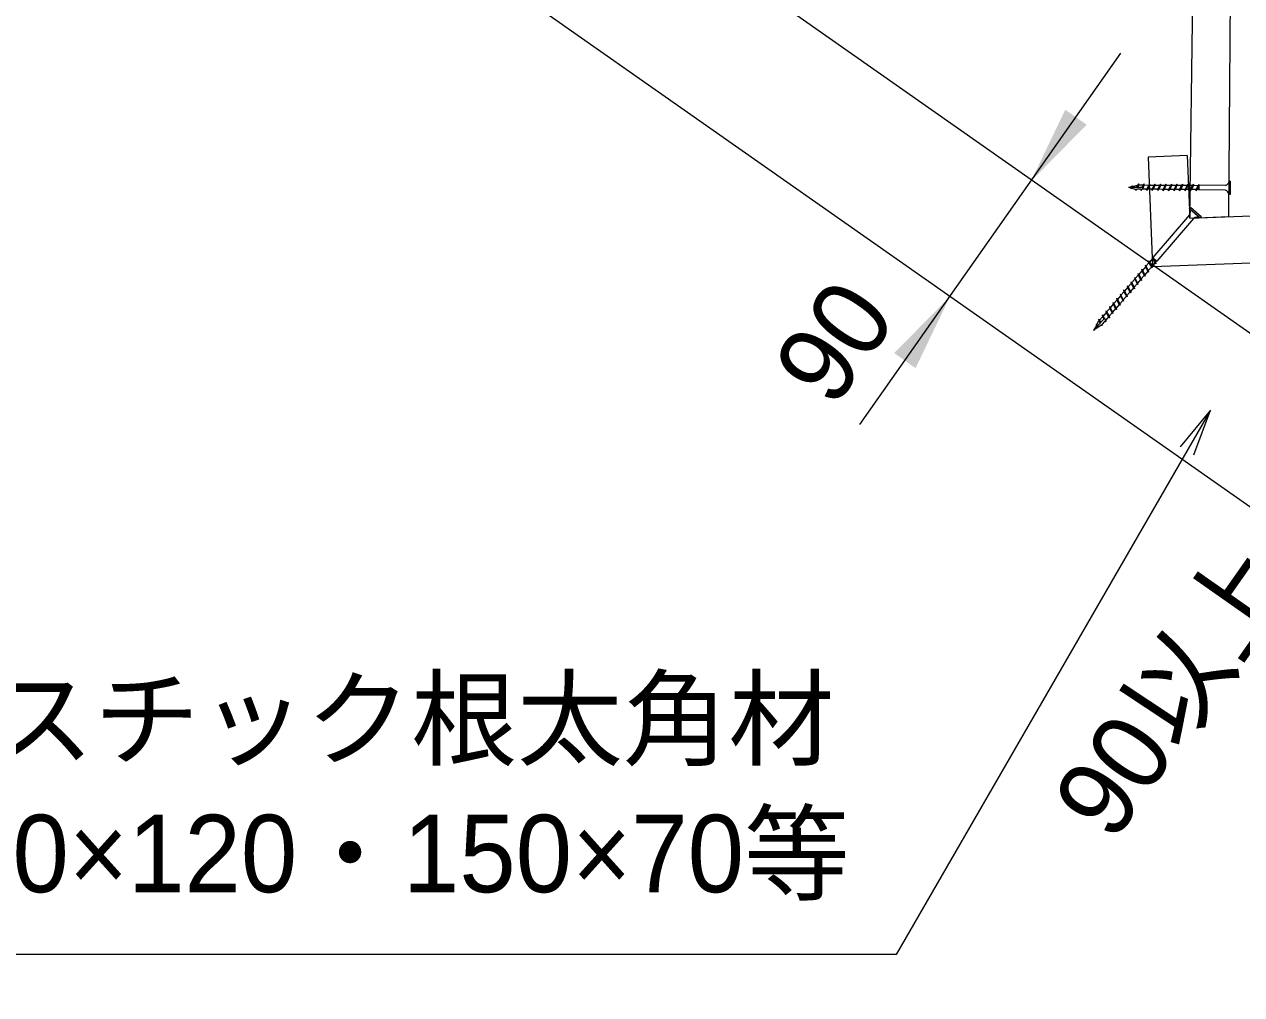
# Model space of a CAD drawing. Units: millimetres at full size, sheet at 1:20; details may follow other scales. Extents: x 0 to 8400, y 0 to 5940.
# Drawn here: x 1532 to 2309, y 1172 to 1792 of the extents above; entities that cross this region are included whole.
import ezdxf
from ezdxf.enums import TextEntityAlignment as Align

# ---------------------------------------------------------------- set-up
doc = ezdxf.new("R2010")
doc.units = ezdxf.units.MM
doc.header["$LTSCALE"] = 20
for name, color, linetype, lineweight in [('コーススレッド', 7, 'Continuous', 13), ('寸法', 7, 'Continuous', 13), ('引出線', 7, 'Continuous', 13), ('文字', 7, 'Continuous', 13), ('角材', 7, 'Continuous', 18), ('階段本体', 7, 'Continuous', 13)]:
    doc.layers.add(name, color=color, linetype=linetype, lineweight=lineweight)
doc.styles.add('ＭＳ Ｐゴシック', font='')
doc.styles.get('ＭＳ Ｐゴシック').set_extended_font_data('MS PGothic')

# ---------------------------------------------------------------- blocks, each defined once
blk = doc.blocks.new('open_arrow')
at = {"color": 0, "linetype": 'Continuous', "lineweight": -2}
blk.add_lwpolyline([(7.5, 1.25), (0, 0), (7.5, -1.25)], dxfattribs=at)
blk = doc.blocks.new('filled_arrow')
at = {"color": 0, "linetype": 'Continuous', "lineweight": -2}
blk.add_solid([(7.5, 1.25), (0, 0), (7.5, -1.25)], dxfattribs=at)

msp = doc.modelspace()

# ---------------------------------------------------------------- linework, layer by layer
at = {"layer": 'コーススレッド'}
for p, q in [((2236.71, 1687.79), (2238.79, 1688.23)), ((2236.71, 1687.79), (2238.42, 1687.3)), ((2236.71, 1687.79), (2246.18, 1687.73)), ((2238.41, 1686.8), (2238.41, 1687.26)), ((2238.41, 1686.75), (2238.85, 1687.16)), ((2238.81, 1688.19), (2238.63, 1687.78)), ((2239.22, 1688.68), (2238.78, 1688.22)), ((2239.22, 1688.65), (2238.83, 1687.78)), ((2238.84, 1687.15), (2241.1, 1686.51)), ((2239.32, 1688.31), (2239.1, 1687.78)), ((2239.22, 1688.73), (2239.63, 1688.42)), ((2239.32, 1688.31), (2242.54, 1689)), ((2242.54, 1689), (2242, 1687.76)), ((2243.23, 1689.85), (2242.34, 1687.75)), ((2243.23, 1689.85), (2242.54, 1689)), ((2243.22, 1689), (2242.68, 1687.75)), ((2246.04, 1688.98), (2243.22, 1689)), ((2243.57, 1689), (2243.23, 1689.85)), ((2246.04, 1688.98), (2245.5, 1687.73)), ((2245.64, 1686.48), (2246.66, 1687.72)), ((2246.73, 1689.82), (2245.84, 1687.73)), ((2246.73, 1689.82), (2246.04, 1688.98)), ((2246.72, 1688.97), (2246.18, 1687.73)), ((2246.66, 1687.72), (2246.18, 1687.73)), ((2249.54, 1688.95), (2246.72, 1688.97)), ((2247.07, 1688.97), (2246.73, 1689.82)), ((2250.23, 1689.8), (2248.45, 1685.61)), ((2249.54, 1688.95), (2248.45, 1686.46)), ((2250.22, 1688.95), (2249.14, 1686.46)), ((2250.23, 1689.8), (2249.54, 1688.95)), ((2253.04, 1688.93), (2250.22, 1688.95)), ((2250.57, 1688.95), (2250.23, 1689.8)), ((2253.73, 1689.77), (2251.95, 1685.59)), ((2253.04, 1688.93), (2251.95, 1686.44)), ((2253.72, 1688.92), (2252.64, 1686.43)), ((2253.73, 1689.77), (2253.04, 1688.93)), ((2256.54, 1688.9), (2253.72, 1688.92)), ((2254.07, 1688.92), (2253.73, 1689.77)), ((2257.23, 1689.75), (2255.45, 1685.56)), ((2256.54, 1688.9), (2255.45, 1686.41)), ((2257.22, 1688.9), (2256.14, 1686.41)), ((2257.23, 1689.75), (2256.54, 1688.9)), ((2260.04, 1688.88), (2257.22, 1688.9)), ((2257.57, 1688.9), (2257.23, 1689.75)), ((2260.73, 1689.72), (2258.95, 1685.54)), ((2260.04, 1688.88), (2258.95, 1686.39)), ((2260.72, 1688.87), (2259.64, 1686.38)), ((2260.73, 1689.72), (2260.04, 1688.88)), ((2263.54, 1688.85), (2260.72, 1688.87)), ((2261.07, 1688.87), (2260.73, 1689.72)), ((2264.23, 1689.7), (2262.45, 1685.51)), ((2263.54, 1688.85), (2262.45, 1686.36)), ((2264.22, 1688.85), (2263.14, 1686.36)), ((2264.23, 1689.7), (2263.54, 1688.85)), ((2267.04, 1688.83), (2264.22, 1688.85)), ((2264.57, 1688.85), (2264.23, 1689.7)), ((2267.73, 1689.67), (2265.95, 1685.49)), ((2267.04, 1688.83), (2265.95, 1686.34)), ((2267.72, 1688.82), (2266.64, 1686.33)), ((2267.73, 1689.67), (2267.04, 1688.83)), ((2270.54, 1688.8), (2267.72, 1688.82)), ((2268.07, 1688.82), (2267.73, 1689.67)), ((2271.23, 1689.65), (2269.45, 1685.46)), ((2270.54, 1688.8), (2269.45, 1686.31)), ((2271.22, 1688.8), (2270.14, 1686.31)), ((2271.23, 1689.65), (2270.54, 1688.8)), ((2274.04, 1688.78), (2271.22, 1688.8)), ((2271.57, 1688.8), (2271.23, 1689.65)), ((2274.73, 1689.63), (2272.95, 1685.44)), ((2274.04, 1688.78), (2272.95, 1686.29)), ((2274.72, 1688.78), (2273.64, 1686.28)), ((2274.73, 1689.63), (2274.04, 1688.78)), ((2277.54, 1688.76), (2274.72, 1688.78)), ((2275.07, 1688.77), (2274.73, 1689.63)), ((2278.23, 1689.6), (2276.45, 1685.41)), ((2278.23, 1689.6), (2276.45, 1685.41)), ((2277.54, 1688.76), (2276.45, 1686.26)), ((2278.22, 1688.75), (2277.14, 1686.26)), ((2278.23, 1689.6), (2277.54, 1688.76)), ((2281.04, 1688.73), (2278.22, 1688.75)), ((2278.57, 1688.75), (2278.23, 1689.6)), ((2281.72, 1689.58), (2279.95, 1685.39)), ((2281.04, 1688.73), (2279.98, 1686.24)), ((2281.72, 1688.98), (2280.61, 1686.23)), ((2281.72, 1689.58), (2281.04, 1688.73)), ((2281.72, 1689.58), (2281.7, 1685.98)), ((2298.72, 1688.85), (2281.72, 1688.98)), ((2301.04, 1691.54), (2300.98, 1683.14)), ((2301.74, 1691.53), (2301.04, 1691.54)), ((2301.74, 1691.53), (2301.68, 1683.13)), ((2241.45, 1685.66), (2241.1, 1686.51)), ((2241.45, 1685.66), (2242.14, 1686.51)), ((2244.6, 1686.49), (2242.14, 1686.51)), ((2244.95, 1685.64), (2244.6, 1686.49)), ((2244.95, 1685.64), (2245.64, 1686.48)), ((2248.45, 1686.46), (2245.64, 1686.48)), ((2248.45, 1685.61), (2248.1, 1686.46)), ((2248.45, 1685.61), (2249.14, 1686.46)), ((2251.95, 1686.44), (2249.14, 1686.46)), ((2251.95, 1685.59), (2251.6, 1686.44)), ((2251.95, 1685.59), (2252.64, 1686.43)), ((2255.45, 1686.41), (2252.64, 1686.43)), ((2255.45, 1685.56), (2255.1, 1686.41)), ((2255.45, 1685.56), (2256.14, 1686.41)), ((2258.95, 1686.39), (2256.14, 1686.41)), ((2258.95, 1685.54), (2258.6, 1686.39)), ((2258.95, 1685.54), (2259.64, 1686.38)), ((2262.45, 1686.36), (2259.64, 1686.38)), ((2262.45, 1685.51), (2262.1, 1686.36)), ((2262.45, 1685.51), (2263.14, 1686.36)), ((2265.95, 1686.34), (2263.14, 1686.36)), ((2265.95, 1685.49), (2265.6, 1686.34)), ((2265.95, 1685.49), (2266.64, 1686.33)), ((2269.45, 1686.31), (2266.64, 1686.33)), ((2269.45, 1685.46), (2269.1, 1686.31)), ((2269.45, 1685.46), (2270.14, 1686.31)), ((2272.95, 1686.29), (2270.14, 1686.31)), ((2272.95, 1685.44), (2272.6, 1686.29)), ((2272.95, 1685.44), (2273.64, 1686.28)), ((2276.45, 1686.26), (2273.64, 1686.28)), ((2276.45, 1685.41), (2276.1, 1686.27)), ((2276.45, 1685.41), (2277.14, 1686.26)), ((2279.98, 1686.24), (2277.14, 1686.26)), ((2279.95, 1685.39), (2279.6, 1686.24)), ((2279.95, 1685.39), (2280.61, 1686.23)), ((2281.16, 1686.23), (2280.61, 1686.23)), ((2281.7, 1685.98), (2281.16, 1686.23)), ((2298.7, 1685.85), (2281.7, 1685.98)), ((2301.68, 1683.13), (2300.98, 1683.14)), ((2276.32, 1674.92), (2275.66, 1674.16)), ((2275.66, 1674.16), (2282.49, 1668.29)), ((2276.32, 1674.92), (2283.14, 1669.05)), ((2275.83, 1670.06), (2252.37, 1642.75)), ((2278.41, 1667.84), (2254.95, 1640.54)), ((2283.14, 1669.05), (2282.49, 1668.29)), ((2250.43, 1640.19), (2249.67, 1640.46)), ((2249.67, 1640.46), (2251.95, 1636.2)), ((2249.67, 1640.46), (2249.88, 1639.54)), ((2252.16, 1642.2), (2250.23, 1639.95)), ((2251.95, 1643.11), (2254.23, 1638.85)), ((2251.95, 1643.11), (2252.16, 1642.2)), ((2251.95, 1643.11), (2252.37, 1642.75)), ((2252.16, 1642.2), (2253.67, 1639.36)), ((2252.37, 1642.75), (2254.02, 1639.77)), ((2254.95, 1640.54), (2252.37, 1642.75)), ((2254.67, 1640.52), (2254.02, 1639.77)), ((2254.95, 1640.54), (2254.67, 1640.52)), ((2243.59, 1632.23), (2242.83, 1632.49)), ((2242.83, 1632.49), (2245.1, 1628.23)), ((2242.83, 1632.49), (2243.03, 1631.58)), ((2245.31, 1634.23), (2243.38, 1631.99)), ((2245.87, 1634.88), (2245.11, 1635.15)), ((2245.11, 1635.15), (2247.38, 1630.89)), ((2245.11, 1635.15), (2245.31, 1634.23)), ((2245.31, 1634.23), (2246.83, 1631.39)), ((2247.6, 1636.89), (2245.66, 1634.64)), ((2245.66, 1634.64), (2247.18, 1631.8)), ((2249.11, 1634.05), (2247.18, 1631.8)), ((2248.15, 1637.54), (2247.39, 1637.8)), ((2247.39, 1637.8), (2249.66, 1633.54)), ((2247.39, 1637.8), (2247.6, 1636.89)), ((2247.6, 1636.89), (2249.11, 1634.05)), ((2249.88, 1639.54), (2247.95, 1637.3)), ((2247.95, 1637.3), (2249.46, 1634.46)), ((2249.66, 1633.54), (2248.91, 1633.81)), ((2251.39, 1636.7), (2249.46, 1634.46)), ((2249.46, 1634.46), (2249.66, 1633.54)), ((2249.88, 1639.54), (2251.39, 1636.7)), ((2250.23, 1639.95), (2251.74, 1637.11)), ((2251.95, 1636.2), (2251.19, 1636.47)), ((2253.67, 1639.36), (2251.74, 1637.11)), ((2251.74, 1637.11), (2251.95, 1636.2)), ((2254.23, 1638.85), (2253.47, 1639.12)), ((2254.02, 1639.77), (2254.23, 1638.85)), ((2238.47, 1626.27), (2236.54, 1624.02)), ((2239.03, 1626.92), (2238.27, 1627.18)), ((2238.27, 1627.18), (2240.54, 1622.92)), ((2238.27, 1627.18), (2238.47, 1626.27)), ((2238.47, 1626.27), (2239.99, 1623.43)), ((2240.75, 1628.93), (2238.82, 1626.68)), ((2238.82, 1626.68), (2240.34, 1623.84)), ((2242.27, 1626.09), (2240.34, 1623.84)), ((2241.31, 1629.57), (2240.55, 1629.84)), ((2240.55, 1629.84), (2242.82, 1625.58)), ((2240.55, 1629.84), (2240.75, 1628.93)), ((2240.75, 1628.93), (2242.27, 1626.09)), ((2243.03, 1631.58), (2241.1, 1629.33)), ((2241.1, 1629.33), (2242.62, 1626.49)), ((2242.82, 1625.58), (2242.06, 1625.85)), ((2244.55, 1628.74), (2242.62, 1626.49)), ((2242.62, 1626.49), (2242.82, 1625.58)), ((2243.03, 1631.58), (2244.55, 1628.74)), ((2243.38, 1631.99), (2244.9, 1629.15)), ((2245.1, 1628.23), (2244.34, 1628.5)), ((2246.83, 1631.39), (2244.9, 1629.15)), ((2244.9, 1629.15), (2245.1, 1628.23)), ((2247.38, 1630.89), (2246.62, 1631.16)), ((2247.18, 1631.8), (2247.38, 1630.89)), ((2231.63, 1618.31), (2229.7, 1616.06)), ((2232.18, 1618.95), (2231.43, 1619.22)), ((2231.43, 1619.22), (2233.7, 1614.96)), ((2231.43, 1619.22), (2231.63, 1618.31)), ((2231.63, 1618.31), (2233.14, 1615.47)), ((2233.91, 1620.96), (2231.98, 1618.71)), ((2231.98, 1618.71), (2233.49, 1615.87)), ((2235.43, 1618.12), (2233.49, 1615.87)), ((2234.47, 1621.61), (2233.71, 1621.87)), ((2233.71, 1621.87), (2235.98, 1617.61)), ((2233.71, 1621.87), (2233.91, 1620.96)), ((2233.91, 1620.96), (2235.43, 1618.12)), ((2236.19, 1623.62), (2234.26, 1621.37)), ((2234.26, 1621.37), (2235.77, 1618.53)), ((2235.98, 1617.61), (2235.22, 1617.88)), ((2237.71, 1620.78), (2235.77, 1618.53)), ((2235.77, 1618.53), (2235.98, 1617.61)), ((2236.75, 1624.26), (2235.99, 1624.53)), ((2235.99, 1624.53), (2238.26, 1620.27)), ((2235.99, 1624.53), (2236.19, 1623.62)), ((2236.19, 1623.62), (2237.71, 1620.78)), ((2236.54, 1624.02), (2238.06, 1621.18)), ((2238.26, 1620.27), (2237.5, 1620.54)), ((2239.99, 1623.43), (2238.06, 1621.18)), ((2238.06, 1621.18), (2238.26, 1620.27)), ((2240.54, 1622.92), (2239.78, 1623.19)), ((2240.34, 1623.84), (2240.54, 1622.92)), ((2224.79, 1610.34), (2222.85, 1608.1)), ((2225.34, 1610.99), (2224.58, 1611.26)), ((2224.58, 1611.26), (2226.85, 1607)), ((2224.58, 1611.26), (2224.79, 1610.34)), ((2224.79, 1610.34), (2226.3, 1607.5)), ((2227.07, 1613), (2225.14, 1610.75)), ((2225.14, 1610.75), (2226.65, 1607.91)), ((2228.58, 1610.16), (2226.65, 1607.91)), ((2227.62, 1613.64), (2226.86, 1613.91)), ((2226.86, 1613.91), (2229.14, 1609.65)), ((2226.86, 1613.91), (2227.07, 1613)), ((2227.07, 1613), (2228.58, 1610.16)), ((2229.35, 1615.65), (2227.42, 1613.4)), ((2227.42, 1613.4), (2228.93, 1610.56)), ((2229.14, 1609.65), (2228.38, 1609.92)), ((2230.86, 1612.81), (2228.93, 1610.56)), ((2228.93, 1610.56), (2229.14, 1609.65)), ((2229.9, 1616.3), (2229.14, 1616.57)), ((2229.14, 1616.57), (2231.42, 1612.31)), ((2229.14, 1616.57), (2229.35, 1615.65)), ((2229.35, 1615.65), (2230.86, 1612.81)), ((2229.7, 1616.06), (2231.21, 1613.22)), ((2231.42, 1612.31), (2230.66, 1612.57)), ((2233.14, 1615.47), (2231.21, 1613.22)), ((2231.21, 1613.22), (2231.42, 1612.31)), ((2233.7, 1614.96), (2232.94, 1615.23)), ((2233.49, 1615.87), (2233.7, 1614.96)), ((2214.56, 1596.14), (2221.64, 1604.38)), ((2217.73, 1602.13), (2216.48, 1599.76)), ((2217.94, 1602.38), (2217.73, 1602.13)), ((2218.5, 1603.02), (2217.74, 1603.29)), ((2217.74, 1603.29), (2218.91, 1601.21)), ((2217.74, 1603.29), (2217.94, 1602.38)), ((2217.94, 1602.38), (2218.7, 1600.96)), ((2220.22, 1605.03), (2218.29, 1602.79)), ((2218.29, 1602.79), (2219.05, 1601.37)), ((2221.53, 1601.95), (2220.01, 1600.18)), ((2220.78, 1605.68), (2220.02, 1605.95)), ((2220.02, 1605.95), (2221.16, 1603.82)), ((2220.02, 1605.95), (2220.22, 1605.03)), ((2220.22, 1605.03), (2220.98, 1603.61)), ((2222.51, 1607.69), (2220.57, 1605.44)), ((2220.57, 1605.44), (2221.33, 1604.02)), ((2222.29, 1601.69), (2221.53, 1601.95)), ((2222.09, 1602.6), (2221.64, 1604.38)), ((2224.02, 1604.85), (2222.09, 1602.6)), ((2222.09, 1602.6), (2222.29, 1601.69)), ((2223.06, 1608.33), (2222.3, 1608.6)), ((2222.3, 1608.6), (2224.57, 1604.34)), ((2222.3, 1608.6), (2222.51, 1607.69)), ((2222.51, 1607.69), (2224.02, 1604.85)), ((2222.85, 1608.1), (2224.37, 1605.26)), ((2224.57, 1604.34), (2223.81, 1604.61)), ((2226.3, 1607.5), (2224.37, 1605.26)), ((2224.37, 1605.26), (2224.57, 1604.34)), ((2226.85, 1607), (2226.1, 1607.26)), ((2226.65, 1607.91), (2226.85, 1607)), ((2216.32, 1599.47), (2214.56, 1596.14)), ((2217.1, 1598.02), (2214.56, 1596.14)), ((2216.54, 1599.88), (2216.21, 1599.99)), ((2216.21, 1599.99), (2216.84, 1598.8)), ((2216.21, 1599.99), (2216.32, 1599.47)), ((2216.32, 1599.47), (2216.75, 1598.68)), ((2216.48, 1599.76), (2216.94, 1598.9)), ((2217.34, 1597.86), (2217.01, 1597.95)), ((2219.37, 1599.71), (2217.32, 1598.18)), ((2217.34, 1597.86), (2217.32, 1598.18)), ((2219.9, 1599.46), (2219.29, 1599.65)), ((2220.01, 1600.18), (2219.78, 1600.01)), ((2219.78, 1600.01), (2219.9, 1599.46))]:
    msp.add_line(p, q, dxfattribs=at)
for centre, radius, start, end in [((2298.02, 1691.8), 3.03, 283.29082, 355.04383), ((2298.03, 1682.98), 2.95, 3.05835, 76.98062), ((2272.53, 1671.98), 3.82, 329.83482, 34.8748), ((2280.81, 1664.79), 3.88, 64.41433, 128.19503)]:
    msp.add_arc(centre, radius, start, end, dxfattribs=at)
at = {"layer": '寸法'}
msp.add_line((2065.34, 1536.04), (2231.95, 1773.4), dxfattribs=at)
at = {"layer": '引出線'}
msp.add_lwpolyline([(2289.14, 1545.24), (2088.36, 1197.49), (1240.15, 1197.49), (1232.15, 1197.49)], dxfattribs=at)
at = {"layer": '角材'}
for p, q in [((3370.67, 852.96), (975.31, 2534.33)), ((3318.24, 778.77), (922.87, 2460.15))]:
    msp.add_line(p, q, dxfattribs=at)
at = {"layer": '階段本体'}
for p, q in [((2300.88, 1669), (2302.45, 1889.78)), ((2275.9, 1668.04), (2278.61, 1858.85)), ((2274.37, 1708.01), (2249.39, 1707.06)), ((2249.39, 1707.06), (2252.06, 1637.11)), ((2274.37, 1708.01), (2275.9, 1668.04)), ((2275.9, 1668.04), (2600.66, 1680.46)), ((2275.9, 1668.04), (2300.88, 1669)), ((2252.06, 1637.11), (2576.82, 1649.52))]:
    msp.add_line(p, q, dxfattribs=at)

# ---------------------------------------------------------------- block references
at = {"layer": '寸法', "xscale": 6.67, "yscale": 6.67}
for p, rotation in [((2174.5, 1691.55), 54.9), ((2122.79, 1617.89), 234.9)]:
    msp.add_blockref('filled_arrow', p, dxfattribs=dict(at, rotation=rotation))
at = {"layer": '引出線', "xscale": 4, "yscale": 4, "rotation": 240}
msp.add_blockref('open_arrow', (2289.14, 1545.24), dxfattribs=at)

# ---------------------------------------------------------------- texts
at = {"layer": '寸法', "style": 'ＭＳ Ｐゴシック'}
for s, p in [('90', (2048.78, 1589.08)), ('90以上', (2266.11, 1367.08))]:
    msp.add_text(s, height=49.49, rotation=54.934, dxfattribs=at).set_placement(p, align=Align.MIDDLE_CENTER)
at = {"layer": '文字', "style": 'ＭＳ Ｐゴシック'}
for s, p in [('再生プラスチック根太角材', (1238.81, 1308.55)), ('90×90・90×120・150×70等', (1238.81, 1222.42))]:
    msp.add_text(s, height=49.49, dxfattribs=at).set_placement(p, align=Align.BOTTOM_LEFT)

doc.saveas('drawing.dxf')
